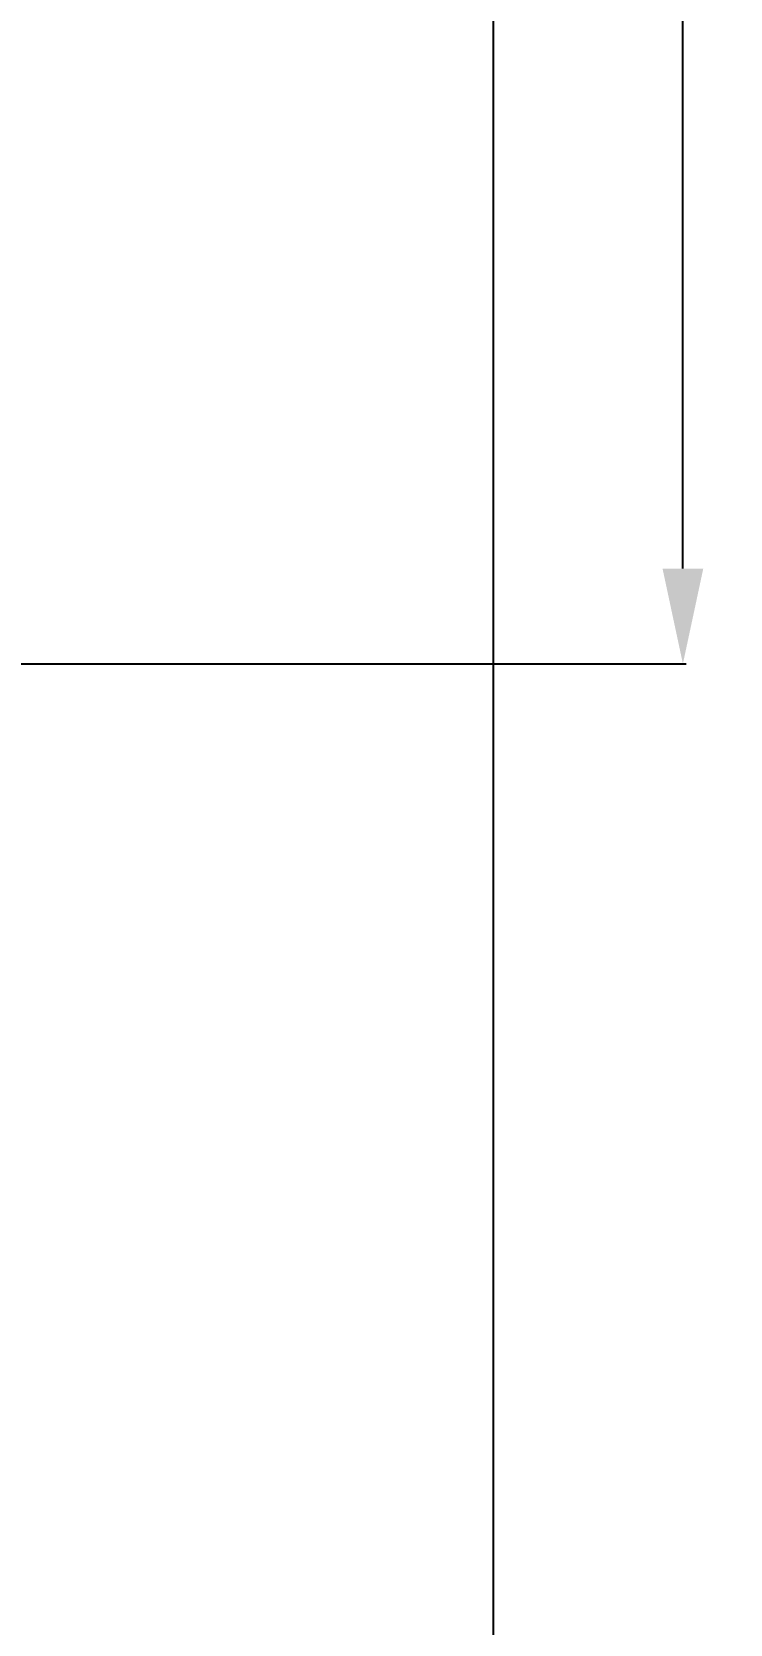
# Model space of a CAD drawing. Header units: millimetres. Extents: x 1186 to 6713, y 237 to 5598.
# Drawn here: x 4890 to 5211, y 3668 to 4400 of the extents above; entities that cross this region are included whole.
import ezdxf

# ---------------------------------------------------------------- set-up
doc = ezdxf.new("R2010")
doc.units = ezdxf.units.MM
doc.header["$LTSCALE"] = 384.175
doc.header["$PDMODE"] = 3
doc.header["$PDSIZE"] = 8
doc.layers.get('0').update_dxf_attribs({"linetype": 'CONTINUOUS'})
doc.layers.get('Defpoints').update_dxf_attribs({"linetype": 'CONTINUOUS'})
doc.layers.add('02___PRT_ALL_AXES', color=7, linetype='CONTINUOUS')
doc.styles.get("Standard").update_dxf_attribs({"font": 'calibri.ttf'})
doc.dimstyles.get("Standard").update_dxf_attribs({"dimtxt": 43.75, "dimasz": 43.75, "dimexe": 1.5, "dimexo": 1, "dimtad": 1, "dimdsep": 46, "dimtxsty": 'Standard', "dimblk": '_FILLED', "dimblk1": '_FILLED', "dimblk2": '_FILLED', "dimcen": 0.09, "dimazin": 2, "dimtol": 1, "dimtp": 0.01, "dimtm": 0.01, "dimtfac": 1, "dimtofl": 0, "dimtmove": 0, "dimatfit": 3, "dimldrblk": '_FILLED', "dimfxl": 1, "dimtolj": 1, "dimarcsym": 0})

# ---------------------------------------------------------------- blocks, each defined once
blk = doc.blocks.new('_FILLED')
at = {"color": 0, "linetype": 'ByBlock'}
blk.add_solid([(0, 0), (-1, 0.214), (-1, -0.214)], dxfattribs=at)
blk = doc.blocks.new('*D79')
at = {"color": 0, "lineweight": -2}
for p, q in [((4671.23, 4789.88), (5191.1, 4789.88)), ((5189.6, 4746.13), (5189.6, 4472.48)), ((5189.6, 4153.63), (5189.6, 4427.28)), ((4671.26, 4109.88), (5191.1, 4109.88))]:
    blk.add_line(p, q, dxfattribs=at)
at = {"layer": 'Defpoints', "color": 0}
for p in [(4670.23, 4789.88), (4670.26, 4109.88), (5189.6, 4109.88)]:
    blk.add_point(p, dxfattribs=at)
at = {"color": 0, "linetype": 'ByBlock', "lineweight": -2, "xscale": 43.75, "yscale": 43.75, "zscale": 43.75}
for p, rotation in [((5189.6, 4789.88), 90), ((5189.6, 4109.88), 270)]:
    blk.add_blockref('_FILLED', p, dxfattribs=dict(at, rotation=rotation))
at = {"color": 0, "insert": (5189.6, 4449.88), "char_height": 43.75, "attachment_point": 5}
blk.add_mtext('\\A1;\\A1;H', dxfattribs=at)

msp = doc.modelspace()

# ---------------------------------------------------------------- linework, layer by layer
msp.add_line((5102.55559, 2016.09641), (5102.55559, 5195.27166))
at = {"layer": '02___PRT_ALL_AXES', "linetype": 'Continuous'}
msp.add_arc((4670.26347, 4109.87996), 220.0046, 359.87983569, 0, dxfattribs=at)

# ---------------------------------------------------------------- dimensions: what is measured, and where the dimension line sits
dim = msp.add_linear_dim(base=(5189.5982, 4109.87996), p1=(4670.2329, 4789.88031), p2=(4670.26347, 4109.87996), angle=90, text='\\A1;H', dimstyle='Standard', override={"dimtad": 0, "dimtih": 1, "dimtoh": 1, "dimdec": 4, "dimzin": 0, "dimtxsty": 'Standard', "dimcen": 62.865, "dimadec": 0, "dimazin": 0, "dimtdec": 4, "dimtzin": 0})
dim.commit()
dim.dimension.update_dxf_attribs({"geometry": '*D79', "text_midpoint": (5189.5982, 4449.88013)})

doc.saveas('drawing.dxf')
